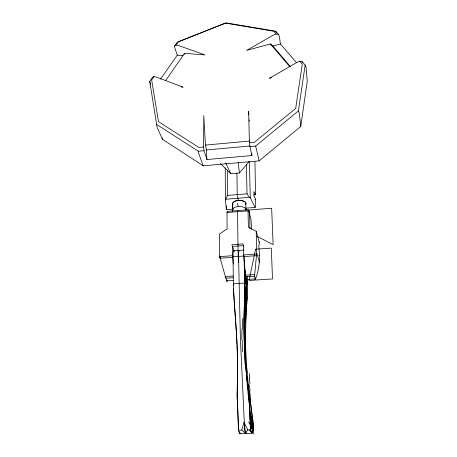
<?xml version="1.0" encoding="UTF-8"?>
<svg xmlns="http://www.w3.org/2000/svg" width="457" height="457" viewBox="0 0 457 457"><rect width="100%" height="100%" fill="white"/><g stroke="black" fill="none" stroke-linecap="round" stroke-linejoin="round"><path stroke-width="0.69" d="M237.606 373.62L237.6 369.536M237.606 374.203L237.571 378.59M252.504 425.393L252.087 420.72L251.099 416.67L250.882 420.383L251.39 428.249A2.479 0.286 87.6 0 0 251.51 428.752L251.841 428.74A25.192 2.936 87.4 0 0 252.018 428.375L252.407 423.211L251.167 416.761L250.973 422.908L251.756 428.86L252.504 425.376L250.442 425.456M237.571 378.882L237.509 382.983M237.503 383.274L237.114 395.059L238.166 423.353L239.102 432.191L240.028 433.727L252.036 433.219C254.966 425.536 252.013 417.007 251.316 409.095L248.26 384.326M246.026 314.902L245.392 342.836L247.026 373.015M245.072 299.655L245.112 311.36L245.615 308.338M244.089 256.566L244.809 292.571L244.038 313.074L243.981 332.273L244.615 350.433L245.957 368.542M245.095 299.169L245.215 296.296M245.255 272.001L244.901 309.966A2.576 0.36 89.6 0 0 244.935 310.56L245.135 311.348L246.534 297.027L246.483 291.646M245.238 295.816L245.152 286.67M227.066 281.244L225.478 276.999L219.537 255.994L219.509 234.03L227.106 228.9L226.992 212.516L227.403 211.385L248.328 209.734L251.036 219.537L251.533 229.277M245.638 322.476L246.169 312.668M244.752 290.252L243.918 324.116L244.181 340.528L246.409 373.186M246.049 314.525L246.414 308.978M246.214 311.931L246.546 307.144M246.466 308.241L246.843 303.105M246.626 306.041L247.18 297.021A493.954 101.248 83.3 0 0 247.071 283.569L247.048 281.381M246.957 301.643L247.026 279.678M247.46 276.559C242.798 329.109 244.426 382.206 253.903 434.15M245.912 305.11L246.3 300.163M233.173 209.163L226.335 209.706L226.432 205.879M232.716 211.214L232.756 202.931C235.703 199.56 241.427 199.715 245.038 201.943L245.832 203.091L245.695 204.308A6.655 3.245 -0.8 0 0 239.245 200.349A6.655 3.245 -0.8 0 0 232.779 204.428M180.972 86.904L183.074 87.161L156.728 77.204L153.992 76.513L152.552 77.29L149.73 81.3L157.014 126.966L162.458 139.299L203.234 165.8L259.159 160.898L300.775 126.406L307.27 81.169L306.059 67.259L305.145 65.094L302.1 61.592L299.769 61.198L296.69 62.523L269.402 78.307L271.418 77.713M300.775 126.406L299.329 113.359L298.41 110.908L305.145 65.094M256.217 231.288L256.703 254.006A2.942 0.537 -82.5 0 0 256.56 254.829A2.908 0.531 -82.5 0 0 256.451 255.68L254.68 274.56A2.833 0.514 -82.2 0 0 254.629 275.514A2.771 0.503 -82.2 0 0 254.663 276.257L255.132 279.387L255.851 278.045C259.902 267.482 259.959 256.548 258.696 245.552L259.313 244.478L259.256 242.101L256.217 231.288L248.397 227.289L248.025 210.86L248.328 209.734M244.089 422.194L245.586 433.293L241.724 430.111L244.089 422.194L247.711 429.883L245.586 433.293L245.94 433.504L246.454 433.019M237.846 210.563L237.491 211.688L238.137 255.32A2.799 0.348 86 0 0 238.228 256.965L238.743 262.467M249.036 396.653L250.356 426.192L251.042 431.734L251.87 433.282L253.064 429.957L253.264 426.175L251.316 409.095M245.186 270.493L244.992 277.131M184.108 54.497L184.571 53.292L205.01 54.92L178.87 45.649L176.128 45.049L174.625 45.946L174.865 48.065L177.276 55.183L160.567 79.112M226.335 209.706L225.41 199.789L227.477 195.413L227.295 170.381M240.742 432.905L240.211 433.664L239.462 433.225L238.777 430.5L237.206 397.441M245.506 208.186L255.143 207.421L255.72 206.387L255.594 199.269L254.075 196.287L253.943 191.58L255.52 194.699L253.686 194.848M165.6 80.609L184.571 53.292M174.625 45.946L177.322 42.118L225.958 22.85L275.685 31.196L278.536 34.481L279.416 36.566L280.404 43.981L296.616 62.786M153.992 76.513L151.644 79.855L158.499 121.671L198.841 147.422L203.565 146.994L203.771 115.695L205.456 145.08L206.387 149.959L206.935 159.539L251.91 155.546L251.778 153.478M176.128 45.049L178.379 41.855L225.587 23.153L273.817 31.259L276.188 33.989L278.536 34.481M220.491 163.606L230.802 173.723L239.457 172.98L249.105 161.572M248.859 114.873L248.631 111.348L249.322 139.231L249.893 146.56L255.68 146.04L298.41 110.908M276.188 33.989L273.16 35.24L246.529 50.43L270.413 43.952L272.88 46.037L290.418 66.613M272.88 46.037L280.404 43.981M205.456 145.08L249.859 141.024M249.488 142.807L254.298 142.373L295.679 108.423L302.3 64.111L299.769 61.198M206.387 149.959L249.876 146.023M156.734 124.521L198.367 151.221L204.039 150.707L206.935 159.539M246.643 279.941L245.609 276.119L243.77 256.571L243.501 245.615L232.504 246.409L232.63 256.514L233.321 263.992M227.477 195.413L247.031 193.814L249.391 197.333L250.265 197.772L255.143 207.421M225.987 199.229L249.391 197.333M254.932 199.326L255.594 199.269M226.992 212.516L248.025 210.86M233.875 250.79L244.078 250.059M233.373 285.619L233.047 256.788L244.078 256.011M258.731 255.692L259.525 255.634M233.316 275.988L225.341 276.519L225.861 278.176L233.053 277.696M244.815 276.833L246.186 276.742M255.28 278.085L255.851 278.045A2.896 0.526 -82.2 0 1 255.6 278.89A2.822 0.508 -82.2 0 1 255.343 279.37A2.753 0.497 -82.2 0 1 255 278.936L246.363 279.513A2.782 0.32 86.2 0 0 246.694 279.764M233.778 280.341L226.815 280.804L227.02 281.272M250.35 423.291L252.407 423.211M240.233 430.168L241.724 430.111M247.711 429.883L250.739 430.043L251.367 432.773L252.036 433.219M177.276 55.183L182.937 55.651M258.782 241.862L259.256 242.101M256.903 236.286L273.109 244.621L271.652 208.232L249.505 209.98L249.945 228.489M249.208 429.826L251.042 431.734M270.413 43.952L289.944 66.882M248.579 422.017L250.242 424.599L250.739 430.043M247.466 382.806L248.945 394.528L249.99 396.282M245.586 433.299L245.066 431.962A7.969 0.983 87.7 0 1 244.615 429.157L240.788 347.303A211.654 20.199 86.8 0 1 240.336 335.769L238.56 256.4A9.963 1.228 86 0 1 239.582 250.665M225.798 163.098L230.802 173.723M219.537 255.994L220.64 258.593M150.513 84.779L149.73 81.3M302.1 61.592L302.5 62.603M275.685 31.196L276.194 32.498M244.809 292.571L245.329 293.914M247.186 298.712L246.534 297.027L246.226 278.085M234.321 251.327L231.865 244.678L242.924 243.872L243.815 246.546M203.234 165.8L198.841 153.866L198.367 151.221M227.403 211.385L227.609 212.008M256.84 253.355L259.599 262.586M237.383 203.279L238.388 206.615M238.423 200.857L237.24 194.613L236.92 173.22M255.68 146.04L259.159 160.898M251.91 155.546L249.893 146.56M226.838 279.964L226.906 280.25M227.02 280.821L227.066 281.181L227.015 280.781M162.224 137.894L162.458 139.299M245.478 271.349L245.655 272.698M203.565 146.994L204.039 150.707M249.014 396.122L246.934 378.139M238.217 162.675L239.457 172.98M248.368 385.2L246.323 364.383M247.431 382.515L246.437 373.478M246.9 377.848L246.009 369.119M234.098 299.969L233.418 288.618M234.184 300.929L236.458 332.696M249.179 119.808L249.276 121.219M250.242 424.599L248.945 394.528M236.515 333.719L237.023 344.561M237.063 345.595L237.52 361.698M237.183 396.916L237.526 362.275M246.232 277.827L246.472 290.738M249.379 161.43L250.265 197.772M246.38 164.257L247.031 193.814M244.632 284.888L244.592 283.06L233.35 283.797C234.39 311.503 237.703 339.14 237.583 366.92L237.6 369.245M245.106 284.311L245.003 278.01M254.96 161.778L255.52 194.699M245.832 203.091L245.963 210.169M232.59 203.554L232.647 211.334M225.221 167.81L225.41 199.789M232.824 210.517A6.684 3.205 -0.8 0 1 238.994 206.49A6.684 3.205 -0.8 0 1 245.935 210.083M233.047 256.788A9.951 1.308 86 0 1 234.161 251.053M250.259 395.642A51.812 7.969 83.1 0 1 249.636 391.632M251.316 409.124A43.049 4.776 87.1 0 1 249.996 396.265M250.133 391.066A58.993 9.974 83.3 0 1 249.265 384.748M249.968 383.76A78.513 16.366 83.5 0 1 249.328 378.253M249.773 378.265A100.86 25.649 83.3 0 1 249.282 373.46M244.998 363.955A158.985 60.844 82 0 1 244.392 352.855M242.501 351.804A150.444 55.508 82.4 0 1 242.267 340.585M241.85 339.957A136.712 45.66 83.2 0 1 241.976 328.914M242.393 328.834A120.402 34.995 84.3 0 1 242.844 318.221M245.723 304.014A38.285 4.062 -88.8 0 1 245.535 306.31M245.677 307.333A25.843 3.113 -89.4 0 1 245.592 308.184M254.68 274.56L254.663 276.257L245.74 276.851A2.799 0.326 86.1 0 1 245.5 275.171L254.68 274.56M256.56 254.829L256.451 255.68L243.77 256.571A2.799 0.331 86 0 1 243.678 254.926L256.703 254.006L256.56 254.829M255.606 249.231L249.036 280.489L272.503 278.941L271.309 248.111L255.606 249.231M232.602 255.709L219.691 256.617L220.12 258.234L232.693 257.354A2.793 0.371 86 0 1 232.602 255.709"/></g></svg>
